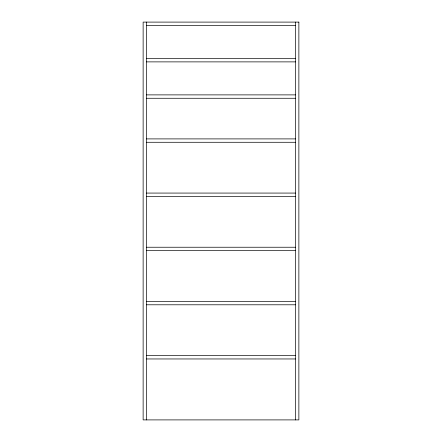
<?xml version="1.0" encoding="UTF-8"?>
<svg xmlns="http://www.w3.org/2000/svg" width="442" height="442" viewBox="0 0 442 442"><rect width="100%" height="100%" fill="white"/><g stroke="black" fill="none" stroke-linecap="round" stroke-linejoin="round"><path stroke-width="0.66" d="M146.517 25.487L295.483 25.487M146.517 58.493L295.483 58.493M146.517 61.88L295.483 61.88M146.517 94.886L295.483 94.886M146.517 98.273L295.483 98.273M146.517 138.899L295.483 138.899M146.517 142.285L295.483 142.285M146.517 193.071L295.483 193.071M146.517 196.452L295.483 196.452M146.517 247.238L295.483 247.238M146.517 250.625L295.483 250.625M146.517 301.405L295.483 301.405M146.517 304.792L295.483 304.792M146.517 355.572L295.483 355.572M146.517 358.959L295.483 358.959M295.483 22.1L295.483 419.9M146.517 22.1L146.517 419.9M298.869 22.1L143.131 22.1L143.131 419.9L298.869 419.9L298.869 22.1"/></g></svg>
